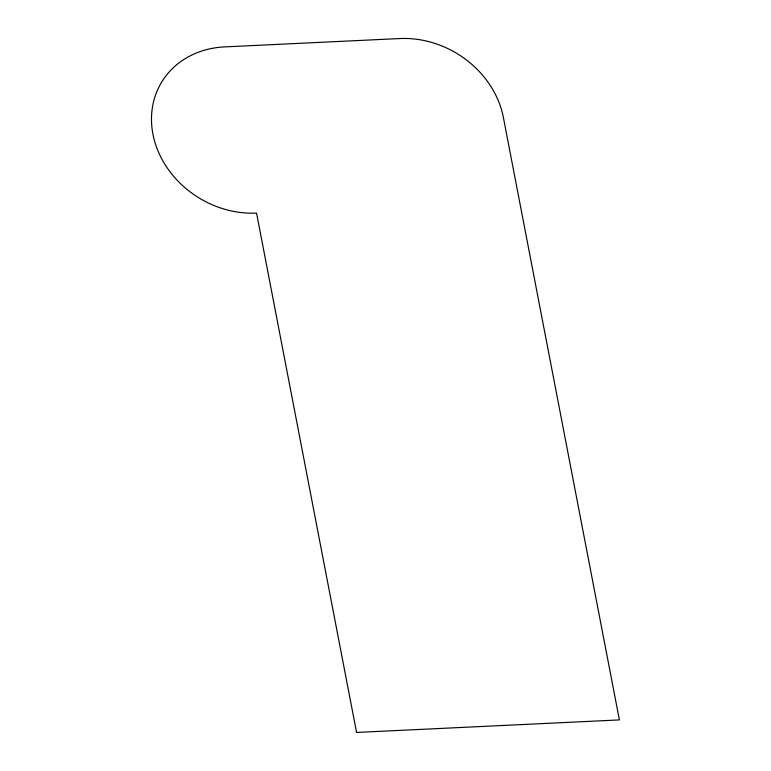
<?xml version="1.0" encoding="UTF-8"?>
<svg xmlns="http://www.w3.org/2000/svg" width="771" height="771" viewBox="0 0 771 771"><rect width="100%" height="100%" fill="white"/><g stroke="black" fill="none" stroke-linecap="round" stroke-linejoin="round"><path stroke-width="1.16" d="M399.773 38.55L224.554 46.906A92.279 79.615 31.2 0 0 152.937 134.183A92.279 79.615 31.2 0 0 256.55 213.095L356.568 732.45L619.402 719.912L503.386 117.471A92.279 79.615 31.2 0 0 399.773 38.55"/></g></svg>
